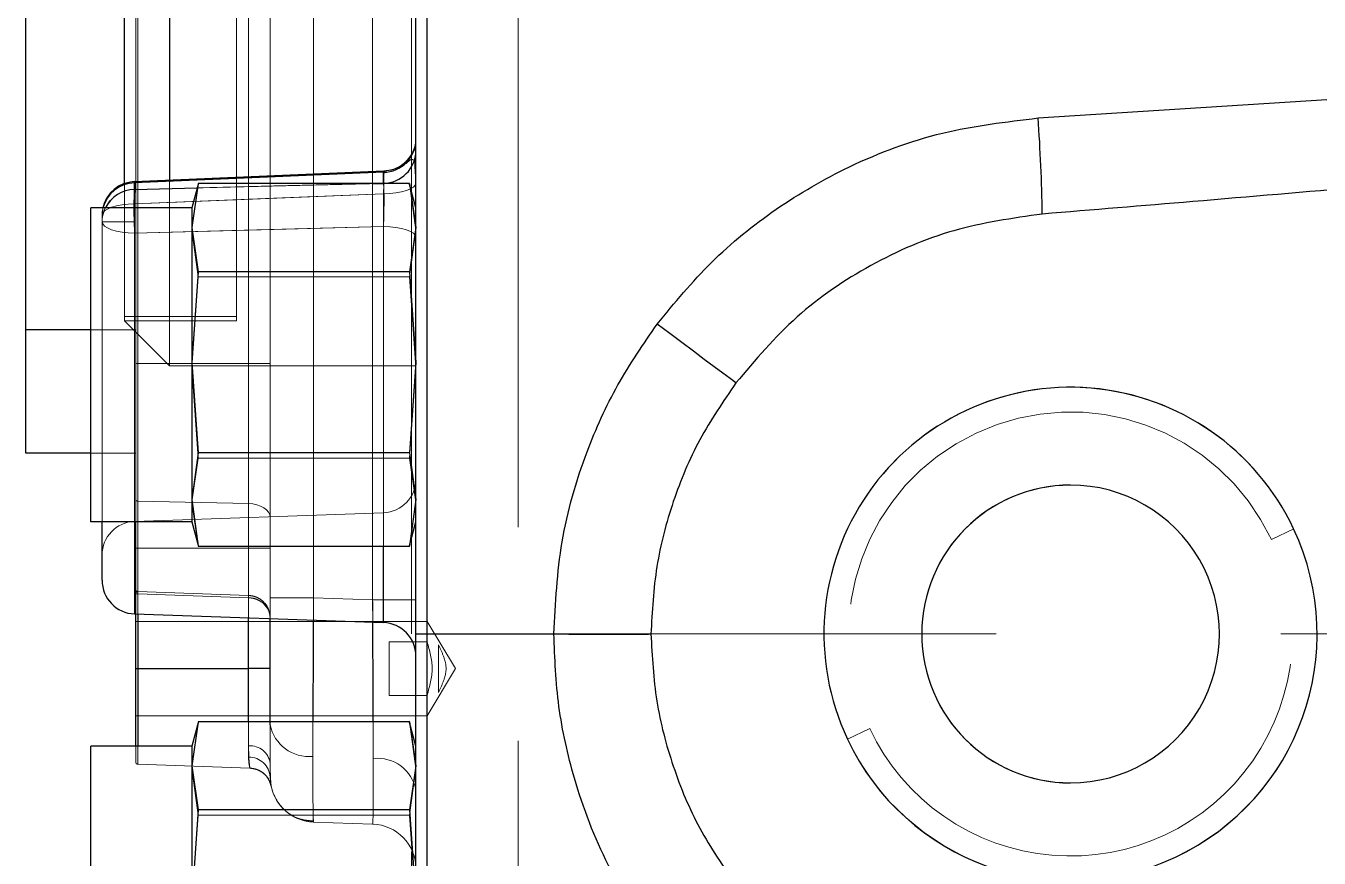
# Model space of a CAD drawing. Header units: millimetres. Extents: x 126 to 938, y 244 to 707.
# Drawn here: x 703.394 to 706.278, y 560.688 to 562.543 of the extents above; entities that cross this region are included whole.
import ezdxf

# ---------------------------------------------------------------- set-up
doc = ezdxf.new("R2010")
doc.units = ezdxf.units.MM
doc.linetypes.add('HIDDEN', pattern=[1.905, 1.27, -0.635])

msp = doc.modelspace()

# ---------------------------------------------------------------- linework, layer by layer
at = {"color": 7, "linetype": 'HIDDEN', "lineweight": 18}
for p, q in [((704.2537, 538.3273), (704.2537, 584.0473)), ((704.4918, 583.8091), (704.4918, 538.5654)), ((704.4918, 538.5654), (704.4918, 583.8091)), ((704.2537, 564.5123), (704.2537, 557.8623)), ((704.2637, 564.372), (704.2637, 561.1873)), ((704.2878, 561.1873), (704.2878, 564.3727)), ((703.9387, 561.2678), (703.9387, 563.7525)), ((703.9387, 563.7525), (703.9387, 561.2678)), ((704.0352, 563.7525), (704.0352, 561.2678)), ((704.0352, 561.2678), (704.0352, 563.7525)), ((704.1672, 561.2632), (704.1672, 563.7571)), ((704.1672, 563.7571), (704.1672, 561.2632)), ((704.2637, 563.7571), (704.2637, 561.2632)), ((704.2637, 561.2632), (704.2637, 563.7571)), ((703.6387, 561.7902), (703.6387, 563.2302)), ((703.6387, 563.2302), (703.6387, 561.7902)), ((703.6435, 563.2302), (703.6435, 561.7902)), ((703.6435, 561.7902), (703.6435, 563.2302)), ((703.7137, 561.7852), (703.7137, 563.2352)), ((703.8905, 561.7902), (703.8905, 563.2302)), ((703.8905, 563.2302), (703.8905, 561.7902)), ((703.9387, 563.2302), (703.9387, 561.7902)), ((703.9387, 561.7902), (703.9387, 563.2302)), ((704.2637, 563.2352), (704.2637, 561.7852)), ((704.2637, 561.7852), (704.2637, 563.2352)), ((703.3937, 563.1552), (703.3937, 561.8652)), ((703.6137, 563.1352), (703.6137, 561.8852)), ((703.6387, 561.8652), (703.6387, 563.1552)), ((703.6387, 563.1552), (703.6387, 561.8652)), ((703.8637, 561.8852), (703.8637, 563.1352)), ((703.8637, 563.1352), (703.8637, 561.8852)), ((703.6137, 561.8952), (703.6137, 563.1252)), ((703.6137, 563.1252), (703.6137, 561.8952)), ((703.8637, 561.8952), (703.8637, 563.1252)), ((703.8637, 563.1252), (703.8637, 561.8952)), ((704.2637, 562.1929), (704.2637, 562.2938)), ((704.2637, 562.289), (704.2637, 562.2643)), ((704.2637, 562.2643), (704.2637, 562.289)), ((704.2637, 562.0716), (704.2637, 562.2643)), ((704.2637, 562.2643), (704.2637, 562.0716)), ((704.196, 562.2193), (703.6355, 562.1957)), ((704.1913, 562.2166), (704.1913, 562.1919)), ((704.196, 562.2193), (704.1921, 562.2191)), ((703.6137, 561.8852), (703.6137, 562.1915)), ((703.6356, 562.1958), (703.6355, 562.1957)), ((703.6361, 562.1786), (703.6361, 562.1932)), ((703.7137, 562.1952), (703.7137, 561.7852)), ((703.7637, 562.0875), (703.7782, 562.1913)), ((704.2637, 562.0875), (704.2492, 562.1913)), ((704.2637, 561.5326), (704.2637, 562.1929)), ((704.2637, 562.1929), (704.2637, 561.5326)), ((704.1913, 562.1685), (704.1913, 561.4576)), ((704.1913, 561.4576), (704.1913, 562.1685)), ((703.5387, 562.1373), (703.5387, 561.4373)), ((703.6361, 561.4382), (703.6361, 562.1463)), ((703.6361, 562.1463), (703.6361, 561.4382)), ((703.7637, 562.0875), (703.7637, 562.1373)), ((704.2637, 562.0875), (704.2637, 562.1372)), ((703.5637, 562.1062), (703.5637, 562.1208)), ((703.5637, 562.1208), (703.5637, 561.3633)), ((703.5637, 561.3633), (703.5637, 562.1208)), ((703.5637, 562.1208), (703.5637, 562.1062)), ((703.5637, 562.1062), (703.6353, 562.1062)), ((703.5637, 561.4373), (703.5637, 562.1062)), ((703.5637, 562.1062), (703.5637, 561.307)), ((703.6353, 562.1062), (703.5637, 562.1062)), ((703.6361, 561.2321), (703.6361, 562.081)), ((703.6361, 562.081), (703.6361, 561.4373)), ((703.7637, 561.7816), (703.7637, 562.0875)), ((703.7782, 561.9837), (703.7637, 562.0875)), ((704.1913, 562.0956), (704.1913, 561.2127)), ((704.1913, 561.3832), (704.1913, 562.0956)), ((704.2492, 561.9837), (704.2637, 562.0875)), ((704.2637, 562.0932), (704.2637, 561.7929)), ((704.2637, 561.7816), (704.2637, 562.0875)), ((704.2637, 562.0716), (704.2637, 561.1377)), ((704.2637, 561.1377), (704.2637, 562.0716)), ((703.7637, 561.7816), (703.7782, 561.9837)), ((704.2492, 561.9837), (703.7782, 561.9837)), ((704.2637, 561.7816), (704.2492, 561.9837)), ((703.6137, 561.8952), (703.8637, 561.8952)), ((703.6137, 561.8852), (703.7137, 561.7852)), ((703.8637, 561.8852), (703.6137, 561.8852)), ((703.6387, 561.8652), (703.3937, 561.8652)), ((703.3937, 561.8652), (703.3937, 561.5902)), ((703.6387, 561.8652), (703.5387, 561.8652)), ((703.6387, 561.5902), (703.6387, 561.8652)), ((703.6387, 561.8652), (703.6387, 561.5902)), ((703.6387, 561.7902), (703.6435, 561.7902)), ((703.6387, 561.4864), (703.6387, 561.7902)), ((703.6435, 561.7902), (703.6387, 561.7902)), ((703.6387, 561.7902), (703.6387, 561.4864)), ((703.6435, 561.7902), (703.8905, 561.7902)), ((703.6435, 561.7902), (703.6435, 561.4833)), ((703.6435, 561.4833), (703.6435, 561.7902)), ((703.6435, 561.7902), (703.8905, 561.7902)), ((704.2637, 561.7852), (703.7137, 561.7852)), ((703.7637, 561.4814), (703.7637, 561.7816)), ((703.7782, 561.5796), (703.7637, 561.7816)), ((703.9387, 561.7902), (703.8905, 561.7902)), ((703.8905, 561.4781), (703.8905, 561.7902)), ((703.8905, 561.7902), (703.9387, 561.7902)), ((703.8905, 561.7902), (703.8905, 561.4781)), ((703.9387, 561.7902), (703.9387, 561.4476)), ((703.9387, 561.4476), (703.9387, 561.7902)), ((704.2492, 561.5796), (704.2637, 561.7816)), ((704.2637, 561.7929), (704.2637, 561.487)), ((704.2637, 561.4814), (704.2637, 561.7816)), ((703.6387, 561.5902), (703.3937, 561.5902)), ((703.6387, 561.5902), (703.5387, 561.5902)), ((703.7637, 561.4814), (703.7782, 561.5796)), ((704.2492, 561.5796), (703.7782, 561.5796)), ((704.2637, 561.4814), (704.2492, 561.5796)), ((703.6387, 561.3787), (703.6387, 561.4864)), ((703.6387, 561.4864), (703.6387, 561.3787)), ((703.6435, 561.4833), (703.8905, 561.4781)), ((703.6435, 561.4833), (703.6435, 561.3787)), ((703.6435, 561.3787), (703.6435, 561.4833)), ((703.6435, 561.4833), (703.8905, 561.4781)), ((703.7782, 561.3832), (703.7637, 561.4814)), ((703.7637, 561.4373), (703.7637, 561.4814)), ((703.8905, 561.3787), (703.8905, 561.4781)), ((703.8905, 561.4781), (703.8905, 561.3787)), ((704.2492, 561.3832), (704.2637, 561.4814)), ((704.2637, 561.487), (704.2637, 561.4373)), ((704.1913, 561.4576), (703.6361, 561.4382)), ((703.9387, 561.4476), (703.9387, 561.3787)), ((703.9387, 561.3787), (703.9387, 561.4476)), ((706.1716, 561.398), (706.2214, 561.4214)), ((703.6387, 561.3787), (703.6435, 561.3787)), ((703.6387, 561.232), (703.6387, 561.3787)), ((703.6387, 561.3787), (703.6435, 561.3787)), ((703.6387, 561.3787), (703.6387, 561.1102)), ((703.6435, 561.3787), (703.8905, 561.3787)), ((703.6435, 561.1102), (703.6435, 561.3787)), ((703.6435, 561.3787), (703.8905, 561.3787)), ((703.6435, 561.3787), (703.6435, 561.2318)), ((703.9387, 561.3787), (703.8905, 561.3787)), ((703.8905, 561.3787), (703.9387, 561.3787)), ((703.8905, 561.3787), (703.8905, 561.1102)), ((703.8905, 561.2232), (703.8905, 561.3787)), ((703.9387, 561.3787), (703.9387, 561.1102)), ((703.9387, 561.1102), (703.9387, 561.3787)), ((703.6387, 561.2868), (703.6387, 561.2839)), ((703.6387, 561.2839), (703.6387, 561.2868)), ((703.6387, 561.2839), (703.6387, 561.2768)), ((703.6387, 561.2768), (703.6387, 561.2839)), ((703.6387, 561.2768), (703.6435, 561.2768)), ((703.6387, 561.2768), (703.6387, 561.1102)), ((703.6387, 561.2768), (703.6435, 561.2768)), ((703.6387, 561.1102), (703.6387, 561.2768)), ((703.8905, 561.2732), (703.6435, 561.2818)), ((703.6435, 561.2818), (703.8905, 561.2732)), ((703.6435, 561.1102), (703.6435, 561.2768)), ((703.6435, 561.2768), (703.8905, 561.2682)), ((703.8905, 561.2682), (703.6435, 561.2768)), ((703.6435, 561.2768), (703.6435, 561.1102)), ((703.8905, 561.2682), (703.8905, 561.1102)), ((703.8905, 561.1102), (703.8905, 561.2682)), ((703.9387, 561.2678), (704.0352, 561.2678)), ((703.9387, 561.2232), (703.9387, 561.2678)), ((703.9387, 561.2678), (703.9387, 560.9851)), ((703.9387, 561.2678), (704.0352, 561.2678)), ((704.0352, 561.2678), (704.0349, 561.2181)), ((704.0352, 561.2678), (704.1672, 561.2632)), ((704.1672, 561.2632), (704.0352, 561.2678)), ((704.1672, 561.2632), (704.2637, 561.2632)), ((704.2637, 561.2632), (704.1672, 561.2632)), ((704.1675, 561.2135), (704.1672, 561.2632)), ((704.2637, 561.2632), (704.2637, 560.8392)), ((704.2637, 560.8392), (704.2637, 561.2632)), ((704.2887, 561.2152), (703.6387, 561.2152)), ((703.6387, 561.0052), (703.6387, 561.2152)), ((703.6387, 561.2152), (703.6387, 561.0052)), ((704.2887, 561.2152), (703.6387, 561.2152)), ((703.6387, 561.0052), (703.6387, 561.2152)), ((703.6387, 561.2152), (703.6387, 561.0052)), ((703.9387, 561.1102), (703.9387, 561.2232)), ((703.9387, 561.2232), (703.9387, 561.1102)), ((704.2887, 561.0052), (704.2887, 561.2152)), ((704.3518, 561.1102), (704.2887, 561.2152)), ((704.2887, 561.2152), (704.2887, 561.0052)), ((704.2887, 561.1698), (704.2887, 561.2152)), ((704.3518, 561.1102), (704.2887, 561.2152)), ((704.2887, 561.2152), (704.2887, 561.0052)), ((704.2878, 561.1873), (704.2637, 561.1873)), ((704.2637, 561.1873), (704.2637, 558.0025)), ((704.2878, 558.0018), (704.2878, 561.1873)), ((704.2878, 561.1873), (707.0391, 561.1873)), ((704.2037, 561.1698), (704.2887, 561.1698)), ((704.2037, 561.0505), (704.2037, 561.1698)), ((704.2037, 561.0505), (704.2037, 561.1698)), ((704.3137, 561.0571), (704.3137, 561.1632)), ((704.3137, 561.1632), (704.3137, 561.0571)), ((703.6387, 561.1102), (703.6435, 561.1102)), ((703.6387, 561.1102), (703.6387, 560.9018)), ((703.6387, 561.1102), (703.6435, 561.1102)), ((703.6387, 561.1102), (703.6435, 561.1102)), ((703.6387, 560.9018), (703.6387, 561.1102)), ((703.6435, 560.8968), (703.6435, 561.1102)), ((703.6435, 561.1102), (703.8905, 561.1102)), ((703.6435, 561.1102), (703.8905, 561.1102)), ((703.6435, 561.1102), (703.8905, 561.1102)), ((703.6435, 560.8968), (703.6435, 561.1102)), ((703.8905, 561.1102), (703.8905, 560.9126)), ((703.9387, 561.1102), (703.8905, 561.1102)), ((703.8905, 561.1102), (703.9387, 561.1102)), ((703.8905, 560.9126), (703.8905, 561.1102)), ((703.8905, 561.1102), (703.8905, 560.9377)), ((703.8905, 561.1102), (703.9387, 561.1102)), ((703.9387, 561.1102), (703.9387, 560.8681)), ((703.9387, 560.8681), (703.9387, 561.1102)), ((703.9387, 561.1102), (703.9387, 560.8681)), ((703.9387, 560.8989), (703.9387, 561.1102)), ((704.3518, 561.1102), (704.2887, 561.0052)), ((704.3518, 561.1102), (704.2887, 561.0052)), ((704.2887, 561.0505), (704.2037, 561.0505)), ((704.2887, 561.0052), (704.2887, 561.0505)), ((704.2887, 561.0052), (703.6387, 561.0052)), ((704.2887, 561.0052), (703.6387, 561.0052)), ((703.7637, 560.8875), (703.7782, 560.9913)), ((703.8905, 560.9126), (703.8905, 560.9913)), ((703.9387, 560.8681), (703.9387, 560.9851)), ((703.9387, 560.9851), (703.9387, 560.8989)), ((704.2637, 560.8875), (704.2492, 560.9913)), ((705.2758, 560.9765), (705.226, 560.9531)), ((703.5387, 560.9373), (703.5387, 560.2373)), ((703.6435, 560.9373), (703.6435, 560.8968)), ((703.7637, 560.8875), (703.7637, 560.9373)), ((704.2637, 560.8875), (704.2637, 560.9372)), ((703.6435, 560.8968), (703.8935, 560.8881)), ((703.6435, 560.8968), (703.8935, 560.8881)), ((703.7637, 560.5816), (703.7637, 560.8875)), ((703.7782, 560.7836), (703.7637, 560.8875)), ((703.8935, 560.8881), (703.8937, 560.8881)), ((704.2492, 560.7836), (704.2637, 560.8875)), ((704.2637, 560.8931), (704.2637, 560.5929)), ((704.2637, 560.5816), (704.2637, 560.8875)), ((703.9387, 560.8681), (703.9407, 560.8481)), ((703.9407, 560.8481), (703.9387, 560.8681)), ((703.9387, 560.8681), (703.9406, 560.8485)), ((704.2637, 560.8392), (704.2637, 560.6636)), ((704.2637, 560.6636), (704.2637, 560.8392)), ((703.7637, 560.5816), (703.7782, 560.7836)), ((704.2492, 560.7836), (703.7782, 560.7836)), ((704.2637, 560.5816), (704.2492, 560.7836)), ((704.1672, 560.7635), (704.0352, 560.7681)), ((704.0352, 560.7681), (704.1672, 560.7635))]:
    msp.add_line(p, q, dxfattribs=at)
at = {"color": 7, "linetype": 'Continuous', "lineweight": 25}
for p, q in [((704.2637, 561.1873), (704.2637, 563.8104)), ((704.2878, 563.8178), (704.2878, 561.1873)), ((703.3937, 561.8652), (703.3937, 563.1552)), ((703.6137, 562.1915), (703.6137, 562.6373)), ((703.7137, 562.6373), (703.7137, 562.1952)), ((705.6515, 562.3377), (706.4007, 562.3857)), ((704.1921, 562.2191), (703.6355, 562.1957)), ((704.1913, 562.2166), (704.192, 562.2185)), ((704.1913, 562.1919), (704.1913, 562.2166)), ((703.6361, 562.1932), (703.6361, 562.1786)), ((703.7784, 562.1923), (703.7637, 562.1373)), ((703.7782, 562.1913), (703.7637, 562.0932)), ((704.2492, 562.1913), (703.7782, 562.1913)), ((704.1666, 562.1913), (704.1913, 562.1919)), ((704.2637, 562.1373), (704.2489, 562.1927)), ((704.2492, 562.1913), (704.2637, 562.0932)), ((703.6361, 562.1786), (703.7757, 562.182)), ((703.5387, 561.4373), (703.5387, 562.1373)), ((703.7637, 562.1373), (703.5387, 562.1373)), ((703.7637, 562.1373), (703.7637, 562.0932)), ((703.7637, 562.0932), (703.7637, 561.7929)), ((703.7637, 562.0932), (703.7782, 561.995)), ((704.2637, 562.0932), (704.2492, 561.995)), ((703.7782, 561.995), (703.7637, 561.7929)), ((704.2492, 561.995), (703.7782, 561.995)), ((704.2492, 561.995), (704.2637, 561.7929)), ((703.3937, 561.5902), (703.3937, 561.8652)), ((703.5387, 561.8652), (703.3937, 561.8652)), ((703.7637, 561.7929), (703.7782, 561.5909)), ((703.7637, 561.7929), (703.7637, 561.487)), ((704.2637, 561.7929), (704.2492, 561.5909)), ((703.5387, 561.5902), (703.3937, 561.5902)), ((703.7782, 561.5909), (703.7637, 561.487)), ((704.2492, 561.5909), (703.7782, 561.5909)), ((704.2492, 561.5909), (704.2637, 561.487)), ((703.7637, 561.487), (703.7782, 561.3832)), ((703.7637, 561.487), (703.7637, 561.4373)), ((704.2637, 561.487), (704.2492, 561.3832)), ((703.7637, 561.4373), (703.5387, 561.4373)), ((703.5637, 561.307), (703.5637, 561.4373)), ((703.6361, 561.4373), (703.6361, 561.2321)), ((703.7637, 561.4373), (703.7784, 561.3823)), ((704.2489, 561.3818), (704.2637, 561.4373)), ((703.7782, 561.3832), (704.2492, 561.3832)), ((704.1913, 561.2127), (704.1913, 561.3832)), ((703.6361, 561.2321), (704.1913, 561.2127)), ((703.6387, 561.1102), (703.6387, 561.232)), ((703.6435, 561.2318), (703.6435, 561.1102)), ((703.8905, 561.1102), (703.8905, 561.2232)), ((703.9387, 560.9851), (703.9387, 561.2232)), ((704.2637, 561.1873), (704.2878, 561.1873)), ((704.2637, 558.5641), (704.2637, 561.1873)), ((704.2878, 561.1873), (704.5713, 561.1873)), ((704.2878, 561.1873), (704.2878, 558.5567)), ((703.6387, 561.1102), (703.6435, 561.1102)), ((703.6387, 560.9373), (703.6387, 561.1102)), ((703.6435, 561.1102), (703.8905, 561.1102)), ((703.6435, 561.1102), (703.6435, 560.9373)), ((703.9387, 561.1102), (703.8905, 561.1102)), ((703.8905, 560.9913), (703.8905, 561.1102)), ((703.7784, 560.9923), (703.7637, 560.9373)), ((703.7782, 560.9913), (703.7637, 560.8931)), ((704.2492, 560.9913), (703.7782, 560.9913)), ((704.2637, 560.9373), (704.2489, 560.9927)), ((704.2492, 560.9913), (704.2637, 560.8931)), ((703.5387, 560.2373), (703.5387, 560.9373)), ((703.7637, 560.9373), (703.5387, 560.9373)), ((703.7637, 560.9373), (703.7637, 560.8931)), ((703.7637, 560.8931), (703.7782, 560.7949)), ((703.7637, 560.8931), (703.7637, 560.5929)), ((704.2637, 560.8931), (704.2492, 560.7949)), ((703.7782, 560.7949), (703.7637, 560.5929)), ((704.2492, 560.7949), (703.7782, 560.7949)), ((704.2492, 560.7949), (704.2637, 560.5929))]:
    msp.add_line(p, q, dxfattribs=at)
at = {"color": 7, "linetype": 'Continuous', "lineweight": 25, "flags": 128}
for points in [[(704.1913, 562.2166), (703.8804, 562.2035), (703.6361, 562.1932)], [(703.6361, 562.1932), (703.6357, 562.1955), (703.6356, 562.1958)], [(704.9771, 561.7469), (704.9642, 561.7566), (704.9481, 561.7687), (704.9288, 561.7831), (704.9069, 561.7995), (704.8828, 561.8176), (704.8569, 561.837), (704.8298, 561.8574), (704.8019, 561.8783)]]:
    msp.add_lwpolyline(points, dxfattribs=at)
at = {"color": 7, "linetype": 'HIDDEN', "lineweight": 18, "flags": 128}
for points in [[(703.6361, 562.1932), (703.947, 562.2063), (704.1913, 562.2166)], [(703.6361, 562.1463), (703.6357, 562.1588), (703.6354, 562.1701), (703.6352, 562.1797), (703.6352, 562.1872), (703.6352, 562.1925), (703.6354, 562.1953), (703.6355, 562.1957), (703.6356, 562.1958), (703.6357, 562.1955), (703.6361, 562.1932)], [(704.1913, 562.1919), (703.8804, 562.1845), (703.6361, 562.1786)], [(703.7757, 562.182), (703.947, 562.1861), (704.1666, 562.1913)], [(704.1913, 562.1685), (704.2056, 562.1691), (704.2192, 562.1706), (704.2317, 562.1729), (704.2427, 562.1759), (704.2516, 562.1796), (704.2582, 562.1837), (704.2623, 562.1882), (704.2637, 562.1929)], [(704.1913, 562.1685), (704.2056, 562.1691), (704.2192, 562.1706), (704.2317, 562.1729), (704.2427, 562.1759), (704.2516, 562.1796), (704.2582, 562.1837), (704.2623, 562.1882), (704.2637, 562.1929)], [(703.6361, 562.1463), (703.947, 562.1587), (704.1913, 562.1685)], [(704.1913, 562.1685), (703.8804, 562.1561), (703.6361, 562.1463)], [(703.5637, 562.1208), (703.5651, 562.1257), (703.5692, 562.1304), (703.5758, 562.1347), (703.5848, 562.1385), (703.5957, 562.1417), (703.6082, 562.1441), (703.6218, 562.1456), (703.6361, 562.1463)], [(703.5637, 562.1208), (703.5651, 562.1257), (703.5692, 562.1304), (703.5758, 562.1347), (703.5848, 562.1385), (703.5957, 562.1417), (703.6082, 562.1441), (703.6218, 562.1456), (703.6361, 562.1463)], [(703.5655, 562.1373), (703.5651, 562.1351), (703.5637, 562.1208)], [(703.5637, 562.1208), (703.5651, 562.1346), (703.5657, 562.1373)], [(703.6361, 562.081), (703.6218, 562.0817), (703.6082, 562.0832), (703.5957, 562.0856), (703.5848, 562.0887), (703.5758, 562.0925), (703.5692, 562.0968), (703.5651, 562.1014), (703.5637, 562.1062)], [(703.6361, 562.081), (703.6218, 562.0817), (703.6082, 562.0832), (703.5957, 562.0856), (703.5848, 562.0887), (703.5758, 562.0925), (703.5692, 562.0968), (703.5651, 562.1014), (703.5637, 562.1062)], [(704.1913, 562.0956), (703.8804, 562.0874), (703.6361, 562.081)], [(703.6361, 562.081), (703.947, 562.0892), (704.1913, 562.0956)], [(704.2637, 562.0716), (704.2623, 562.0762), (704.2582, 562.0806), (704.2516, 562.0847), (704.2427, 562.0883), (704.2317, 562.0913), (704.2192, 562.0935), (704.2056, 562.095), (704.1913, 562.0956)], [(704.2637, 562.0716), (704.2623, 562.0762), (704.2582, 562.0806), (704.2516, 562.0847), (704.2427, 562.0883), (704.2317, 562.0913), (704.2192, 562.0935), (704.2056, 562.095), (704.1913, 562.0956)], [(703.6387, 561.4864), (703.6388, 561.4858), (703.6391, 561.4853), (703.6395, 561.4847), (703.6401, 561.4843), (703.6408, 561.4839), (703.6417, 561.4836), (703.6426, 561.4834), (703.6435, 561.4833)], [(703.6435, 561.4833), (703.6426, 561.4834), (703.6417, 561.4836), (703.6408, 561.4839), (703.6401, 561.4843), (703.6395, 561.4847), (703.6391, 561.4853), (703.6388, 561.4858), (703.6387, 561.4864)], [(703.9387, 561.4476), (703.9378, 561.4534), (703.9351, 561.4591), (703.9306, 561.4642), (703.9247, 561.4688), (703.9174, 561.4726), (703.909, 561.4755), (703.9, 561.4773), (703.8905, 561.4781)], [(703.8905, 561.4781), (703.9, 561.4773), (703.909, 561.4755), (703.9174, 561.4726), (703.9247, 561.4688), (703.9306, 561.4642), (703.9351, 561.4591), (703.9378, 561.4534), (703.9387, 561.4476)]]:
    msp.add_lwpolyline(points, dxfattribs=at)
at = {"color": 7, "linetype": 'Continuous', "lineweight": 25}
for centre, radius, start, end in [((701.5278, 562.052), 4.1336, 0.992, 3.9638), ((704.1901, 562.2902), 0.0737, 270.984, 359.0302), ((704.1901, 562.2656), 0.0736, 270.9747, 359.0348), ((703.6387, 562.1208), 0.075, 92.4103, 167.3422), ((703.6378, 562.1187), 0.0745, 91.3486, 165.5951), ((703.638, 562.1036), 0.075, 91.4651, 153.3494), ((704.0589, 562.1453), 0.4241, 175.4954, 181.0867), ((705.7237, 561.1873), 0.55, 25.1963, 205.1967), ((705.7237, 561.1873), 0.332, 90.0003, 269.9997), ((705.7237, 561.1873), 0.332, 269.9999, 90.0001), ((705.7237, 561.1873), 0.55, 205.1968, 25.1961), ((703.6387, 561.307), 0.075, 179.9977, 268.0022), ((704.1887, 561.1377), 0.075, 0.0049, 87.9927)]:
    msp.add_arc(centre, radius, start, end, dxfattribs=at)
at = {"color": 7, "linetype": 'HIDDEN', "lineweight": 18}
for centre, radius, start, end in [((704.1901, 562.2902), 0.0736, 270.9352, 359.0789), ((704.1901, 562.2656), 0.0736, 270.9747, 359.0348), ((703.6387, 562.1208), 0.075, 92.4153, 179.9947), ((703.6373, 562.1196), 0.0736, 90.9723, 179.0395), ((704.2105, 562.1778), 0.5753, 178.2213, 183.1465), ((703.6373, 562.105), 0.0736, 90.975, 179.0368), ((704.3178, 562.1349), 0.6831, 176.3301, 182.4057), ((703.634, 562.1062), 0.0703, 153.783, 179.974), ((705.1378, 562.1428), 1.5029, 180.2113, 181.3948), ((705.1789, 562.1426), 1.544, 181.3502, 182.2847), ((705.1789, 562.1426), 1.544, 181.3502, 182.2847), ((705.7237, 561.1873), 0.55, 25.1963, 205.1967), ((705.7237, 561.1873), 0.495, 25.1967, 205.1961), ((704.1887, 561.5326), 0.075, 271.9995, 359.9983), ((705.7237, 561.1873), 0.332, 90.0004, 269.9996), ((705.7237, 561.1873), 0.332, 269.9998, 90.0002), ((703.6387, 561.3633), 0.075, 92.0057, 179.9991), ((705.7237, 561.1873), 0.55, 205.1968, 25.1961), ((705.7237, 561.1873), 0.495, 205.1959, 25.1968), ((703.6437, 561.2868), 0.00499, 179.9573, 268.0959), ((703.6437, 561.2868), 0.00499, 179.9573, 268.0959), ((703.643, 561.2847), 0.00438, 190.8782, 275.9473), ((703.643, 561.2847), 0.00438, 190.8782, 275.9473), ((703.6436, 561.2867), 0.00486, 200.699, 250.7678), ((703.8547, 561.2707), 0.0359, 356.0084, 3.9916), ((703.8547, 561.2707), 0.0359, 356.0084, 3.9916), ((704.0247, 561.0016), 0.0876, 190.8584, 275.9238), ((704.0247, 561.0016), 0.0876, 190.8584, 275.9238), ((703.8941, 560.8928), 0.0451, 7.767, 94.6016), ((703.6437, 560.9018), 0.005, 180.0065, 267.9785), ((703.6437, 560.9018), 0.005, 180.0065, 267.9785), ((703.8915, 560.8653), 0.0473, 3.3745, 91.285), ((703.8915, 560.8653), 0.0473, 3.3745, 91.285), ((703.8915, 560.8653), 0.0473, 3.3745, 91.285), ((703.8917, 560.8386), 0.0499, 11.3471, 88.1006), ((704.1777, 560.8227), 0.0876, 10.8667, 95.9172), ((704.1777, 560.8227), 0.0876, 10.8667, 95.9172), ((704.0387, 560.8681), 0.1, 179.9955, 268.0038), ((704.0387, 560.8681), 0.1, 191.3078, 268.0013), ((704.1637, 560.6636), 0.1, 0.0044, 87.9967), ((704.1637, 560.6636), 0.1, 0.0044, 87.9967)]:
    msp.add_arc(centre, radius, start, end, dxfattribs=at)
at = {"color": 7, "linetype": 'Continuous', "lineweight": 25}
for points, knots in [([(704.8019, 561.8783), (704.8407, 561.9254), (704.9193, 562.0207), (705.0651, 562.1385), (705.2375, 562.2384), (705.4348, 562.312), (705.5799, 562.3292), (705.6515, 562.3377)], [0, 0, 0, 0, 0.183726, 0.371531, 0.561032, 0.783057, 1, 1, 1, 1]), ([(704.2287, 562.2294), (704.2239, 562.227), (704.2123, 562.2212), (704.1994, 562.2199), (704.1919, 562.2191)], [0, 0, 0, 0, 0.420138, 1, 1, 1, 1]), ([(706.3756, 562.1836), (706.2493, 562.1728), (706.0111, 562.1523), (705.7728, 562.1327), (705.6608, 562.1236)], [0, 0, 0, 0, 0.5299722, 1, 1, 1, 1]), ([(705.6608, 562.1236), (705.5943, 562.1141), (705.4612, 562.0951), (705.2755, 562.0142), (705.1076, 561.9005), (705.0206, 561.7982), (704.9771, 561.7469)], [0, 0, 0, 0, 0.249784, 0.500366, 0.749672, 1, 1, 1, 1]), ([(704.5713, 561.1873), (704.5749, 561.2561), (704.5821, 561.3946), (704.6363, 561.5812), (704.7096, 561.7443), (704.7713, 561.8338), (704.8019, 561.8783)], [0, 0, 0, 0, 0.278407, 0.560385, 0.781594, 1, 1, 1, 1]), ([(704.9771, 561.7469), (704.9489, 561.7056), (704.8925, 561.6228), (704.8346, 561.4838), (704.7961, 561.3379), (704.7905, 561.2376), (704.7877, 561.1873)], [0, 0, 0, 0, 0.24944, 0.499363, 0.748478, 1, 1, 1, 1]), ([(704.0349, 561.2181), (704.0348, 561.2009), (704.0345, 561.1521), (704.0341, 561.0765), (704.0339, 561.0181), (704.0339, 560.9913)], [0, 0, 0, 0, 0.228196, 0.645925, 1, 1, 1, 1]), ([(704.1685, 560.9913), (704.1684, 561.0166), (704.1682, 561.0734), (704.1679, 561.1474), (704.1676, 561.1963), (704.1675, 561.2135)], [0, 0, 0, 0, 0.34037, 0.76694, 1, 1, 1, 1]), ([(704.5713, 561.1873), (704.5937, 561.1873), (704.6363, 561.1872), (704.695, 561.1873), (704.7448, 561.1872), (704.7743, 561.1872), (704.7877, 561.1873)], [0, 0, 0, 0, 0.310637, 0.590644, 0.813934, 1, 1, 1, 1]), ([(704.8019, 560.4963), (704.7634, 560.5534), (704.6861, 560.6685), (704.6173, 560.8503), (704.578, 561.0247), (704.5735, 561.1333), (704.5713, 561.1873)], [0, 0, 0, 0, 0.2784049, 0.5603844, 0.7815891, 1, 1, 1, 1]), ([(704.7877, 561.1873), (704.7905, 561.1372), (704.796, 561.0371), (704.8345, 560.8911), (704.8925, 560.7518), (704.9489, 560.6689), (704.9771, 560.6276)], [0, 0, 0, 0, 0.249984, 0.499964, 0.750396, 1, 1, 1, 1])]:
    msp.add_open_spline(points, degree=3, knots=knots, dxfattribs=at)
at = {"color": 7, "linetype": 'HIDDEN', "lineweight": 18}
for points, knots in [([(704.2637, 562.289), (704.2634, 562.2856), (704.2628, 562.278), (704.2588, 562.2662), (704.2524, 562.2536), (704.2432, 562.2418), (704.2319, 562.2321), (704.2151, 562.2225), (704.201, 562.2205), (704.1919, 562.2192)], [0, 0, 0, 0, 0.092183, 0.208793, 0.340431, 0.477667, 0.614805, 0.749032, 1, 1, 1, 1]), ([(704.2637, 562.289), (704.2637, 562.2902), (704.2637, 562.3), (704.2637, 562.2571), (704.2637, 562.2364), (704.2637, 562.2086), (704.2637, 562.1929)], [0, 0, 0, 0, 0.031323, 0.251685, 0.57729, 1, 1, 1, 1]), ([(704.2625, 562.1885), (704.2626, 562.1976), (704.2628, 562.213), (704.2609, 562.2301), (704.2613, 562.2436), (704.252, 562.2461), (704.2442, 562.2377), (704.236, 562.2326), (704.2299, 562.23), (704.2287, 562.2294)], [0, 0, 0, 0, 0.297365, 0.504824, 0.614926, 0.669624, 0.77966, 0.955908, 1, 1, 1, 1]), ([(704.192, 562.2185), (704.192, 562.2185), (704.1929, 562.2213), (704.1917, 562.2021), (704.1923, 562.193), (704.1917, 562.1775), (704.1913, 562.1685)], [0, 0, 0, 0, 0.005119, 0.169418, 0.517043, 1, 1, 1, 1]), ([(704.1913, 562.1685), (704.1917, 562.1773), (704.1923, 562.1925), (704.1919, 562.2032), (704.1928, 562.2216), (704.1916, 562.2175), (704.1913, 562.2166)], [0, 0, 0, 0, 0.464413, 0.799131, 0.957618, 1, 1, 1, 1]), ([(704.1913, 562.0956), (704.1915, 562.1006), (704.1919, 562.1106), (704.1922, 562.1257), (704.1925, 562.1405), (704.1926, 562.1545), (704.1925, 562.167), (704.1923, 562.1775), (704.192, 562.1856), (704.1915, 562.1901), (704.1913, 562.1919)], [0, 0, 0, 0, 0.154416, 0.313491, 0.469257, 0.61598, 0.747617, 0.857948, 0.943488, 1, 1, 1, 1]), ([(704.1913, 562.1919), (704.1915, 562.1901), (704.192, 562.1856), (704.1923, 562.1775), (704.1925, 562.167), (704.1926, 562.1545), (704.1925, 562.1405), (704.1922, 562.1257), (704.1919, 562.1106), (704.1915, 562.1006), (704.1913, 562.0956)], [0, 0, 0, 0, 0.056389, 0.141867, 0.252321, 0.383649, 0.530681, 0.6862, 0.845275, 1, 1, 1, 1]), ([(703.6435, 561.2818), (703.6431, 561.2818), (703.6425, 561.2819), (703.6421, 561.2821), (703.642, 561.2821)], [0, 0, 0, 0, 0.864223, 1, 1, 1, 1]), ([(703.6435, 561.2804), (703.6435, 561.2807), (703.6435, 561.2812), (703.6435, 561.2817), (703.6435, 561.2818), (703.6435, 561.2818)], [0, 0, 0, 0, 0.723651, 0.923493, 1, 1, 1, 1]), ([(703.6435, 561.2818), (703.6435, 561.2818), (703.6435, 561.2817), (703.6435, 561.2812), (703.6435, 561.2807), (703.6435, 561.2804)], [0, 0, 0, 0, 0.076507, 0.276349, 1, 1, 1, 1]), ([(703.6435, 561.2768), (703.6435, 561.2772), (703.6435, 561.2778), (703.6435, 561.279), (703.6435, 561.2798), (703.6435, 561.2804)], [0, 0, 0, 0, 0.287952, 0.555643, 1, 1, 1, 1]), ([(703.6435, 561.2804), (703.6435, 561.2798), (703.6435, 561.279), (703.6435, 561.2778), (703.6435, 561.2772), (703.6435, 561.2768)], [0, 0, 0, 0, 0.444357, 0.712048, 1, 1, 1, 1]), ([(703.9387, 561.2232), (703.938, 561.2294), (703.9367, 561.2422), (703.9274, 561.2561), (703.9173, 561.2646), (703.9087, 561.2693), (703.8997, 561.2724), (703.8935, 561.2729), (703.8905, 561.2732)], [0, 0, 0, 0, 0.239939, 0.498839, 0.629504, 0.756592, 0.880091, 1, 1, 1, 1]), ([(703.8905, 561.2732), (703.8935, 561.2729), (703.8997, 561.2724), (703.9087, 561.2693), (703.9173, 561.2646), (703.9274, 561.2561), (703.9367, 561.2422), (703.938, 561.2294), (703.9387, 561.2232)], [0, 0, 0, 0, 0.1198594, 0.2433826, 0.3704691, 0.5011633, 0.7600626, 1, 1, 1, 1]), ([(703.8905, 561.2682), (703.8935, 561.2679), (703.8997, 561.2674), (703.9087, 561.2648), (703.917, 561.2603), (703.9229, 561.257), (703.9282, 561.2494), (703.937, 561.2408), (703.9382, 561.2289), (703.9387, 561.2232)], [0, 0, 0, 0, 0.12615, 0.255184, 0.385965, 0.517865, 0.52028, 0.771517, 1, 1, 1, 1]), ([(703.9387, 561.2232), (703.938, 561.2288), (703.9366, 561.2405), (703.9272, 561.2529), (703.9172, 561.2605), (703.9087, 561.2647), (703.8997, 561.2674), (703.8935, 561.2679), (703.8905, 561.2682)], [0, 0, 0, 0, 0.228481, 0.482131, 0.613997, 0.744777, 0.873811, 1, 1, 1, 1]), ([(704.0338, 560.9145), (704.0338, 560.9386), (704.0338, 560.991), (704.0341, 561.075), (704.0346, 561.1686), (704.035, 561.234), (704.0352, 561.2678)], [0, 0, 0, 0, 0.204829, 0.444748, 0.712892, 1, 1, 1, 1]), ([(704.1672, 561.2632), (704.1674, 561.2294), (704.1678, 561.164), (704.1682, 561.0703), (704.1686, 560.9863), (704.1686, 560.9339), (704.1686, 560.9098)], [0, 0, 0, 0, 0.28716, 0.555311, 0.795212, 1, 1, 1, 1]), ([(704.2887, 561.1698), (704.2943, 561.1499), (704.3054, 561.1101), (704.2943, 561.0704), (704.2887, 561.0505)], [0, 0, 0, 0, 0.500507, 1, 1, 1, 1]), ([(704.3137, 561.1632), (704.3178, 561.1548), (704.3261, 561.138), (704.3334, 561.1101), (704.326, 561.0822), (704.3178, 561.0654), (704.3137, 561.0571)], [0, 0, 0, 0, 0.251211, 0.501049, 0.750383, 1, 1, 1, 1]), ([(704.0339, 560.9913), (704.0339, 560.9899), (704.0338, 560.9642), (704.0338, 560.9386), (704.0338, 560.9145)], [0, 0, 0, 0, 0.058103, 1, 1, 1, 1]), ([(704.1686, 560.9098), (704.1686, 560.9339), (704.1686, 560.9611), (704.1685, 560.9883), (704.1685, 560.9913)], [0, 0, 0, 0, 0.8875808, 1, 1, 1, 1]), ([(703.8905, 560.9377), (703.8906, 560.9263), (703.8907, 560.9098), (703.8928, 560.8935), (703.8934, 560.8885)], [0, 0, 0, 0, 0.696576, 1, 1, 1, 1]), ([(704.0338, 560.9145), (704.0338, 560.8945), (704.0337, 560.8591), (704.0342, 560.8138), (704.0341, 560.785), (704.035, 560.7716), (704.0352, 560.7681)], [0, 0, 0, 0, 0.409062, 0.725624, 0.928694, 1, 1, 1, 1]), ([(704.0352, 560.7681), (704.035, 560.7716), (704.0341, 560.785), (704.0342, 560.8138), (704.0337, 560.8591), (704.0338, 560.8945), (704.0338, 560.9145)], [0, 0, 0, 0, 0.071306, 0.274376, 0.590938, 1, 1, 1, 1]), ([(703.8935, 560.8881), (703.893, 560.8902), (703.8921, 560.8939), (703.8915, 560.8982), (703.8912, 560.9007), (703.8911, 560.9016), (703.8906, 560.9054), (703.8905, 560.909), (703.8905, 560.9126)], [0, 0, 0, 0, 0.257139, 0.464882, 0.53467, 0.55727, 0.570866, 1, 1, 1, 1]), ([(703.8905, 560.9126), (703.8905, 560.909), (703.8906, 560.9054), (703.8911, 560.901), (703.8914, 560.8984), (703.8921, 560.8939), (703.893, 560.8902), (703.8935, 560.8881)], [0, 0, 0, 0, 0.4288977, 0.4424939, 0.5346425, 0.7416544, 1, 1, 1, 1]), ([(703.8934, 560.8885), (703.893, 560.8899), (703.8912, 560.8978), (703.8908, 560.9059), (703.8905, 560.9126)], [0, 0, 0, 0, 0.179185, 1, 1, 1, 1]), ([(703.8935, 560.8881), (703.8989, 560.8874), (703.9099, 560.8859), (703.9246, 560.877), (703.9359, 560.864), (703.9391, 560.8533), (703.9407, 560.8481)], [0, 0, 0, 0, 0.24292, 0.499985, 0.757055, 1, 1, 1, 1]), ([(703.8935, 560.8881), (703.8988, 560.8874), (703.9071, 560.8864), (703.9171, 560.8814), (703.9264, 560.8749), (703.9359, 560.8641), (703.9391, 560.8536), (703.9406, 560.8485)], [0, 0, 0, 0, 0.243924, 0.372569, 0.503089, 0.760176, 1, 1, 1, 1]), ([(703.9406, 560.8485), (703.9402, 560.8534), (703.9388, 560.8702), (703.9388, 560.887), (703.9387, 560.8989)], [0, 0, 0, 0, 0.293302, 1, 1, 1, 1]), ([(704.1672, 560.7635), (704.1674, 560.767), (704.1683, 560.7803), (704.1682, 560.8091), (704.1687, 560.8544), (704.1686, 560.8898), (704.1686, 560.9098)], [0, 0, 0, 0, 0.071059, 0.274025, 0.59069, 1, 1, 1, 1]), ([(704.1686, 560.9098), (704.1686, 560.8898), (704.1687, 560.8544), (704.1682, 560.8091), (704.1683, 560.7803), (704.1674, 560.767), (704.1672, 560.7635)], [0, 0, 0, 0, 0.40931, 0.725975, 0.928941, 1, 1, 1, 1]), ([(703.9454, 560.832), (703.9498, 560.8231), (703.9586, 560.8052), (703.981, 560.7853), (704.0072, 560.7726), (704.0259, 560.7712), (704.0349, 560.7706)], [0, 0, 0, 0, 0.256555, 0.515126, 0.765571, 1, 1, 1, 1])]:
    msp.add_open_spline(points, degree=3, knots=knots, dxfattribs=at)

doc.saveas('drawing.dxf')
